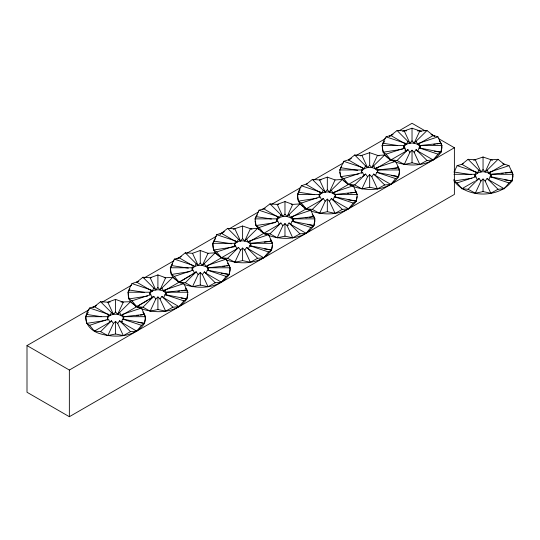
<?xml version="1.0" encoding="UTF-8"?>
<svg xmlns="http://www.w3.org/2000/svg" width="540" height="540" viewBox="0 0 540 540"><rect width="100%" height="100%" fill="white"/><g stroke="black" fill="none" stroke-linecap="round" stroke-linejoin="round"><path stroke-width="0.81" d="M123.505 319.437L123.728 316.683L144.484 314.429L145.503 316.683L144.484 323.379C135.27 337.318 115.25 338.067 100.582 333.875C88.405 330.527 80.973 319.228 89.62 308.036L95.756 306.065M165.854 294.982L166.077 292.228L186.84 289.98L187.859 292.228L186.84 298.924C177.296 313.153 156.398 313.936 141.554 308.812M208.21 270.533L208.433 267.779L229.19 265.525L230.209 267.779L229.19 274.475C219.652 288.704 198.754 289.487 183.91 284.364M250.56 246.078L250.783 243.324L271.546 241.07L272.565 243.324L271.546 250.02C262.001 264.249 241.11 265.032 226.267 259.909M292.916 221.63L293.139 218.869L313.895 216.621L314.915 218.869L313.895 225.572C304.358 239.794 283.459 240.584 268.616 235.46M335.266 197.174L335.488 194.42L356.252 192.166L357.271 194.42L356.252 201.116C346.714 215.345 325.816 216.128 310.973 211.005M377.622 172.719L377.845 169.965L398.601 167.717L399.62 169.965L398.601 176.668C388.894 191.045 367.571 191.815 352.633 186.246M419.971 148.27L420.194 145.517L440.957 143.262L441.976 145.517L440.957 152.213C431.42 166.442 410.522 167.225 395.678 162.101M490.995 177.053L491.218 174.299L511.981 172.044L513 174.299L511.981 180.995C499.73 198.382 466.371 198.382 454.127 180.995L453.897 179.51M107.386 318.904L108.486 314.321L89.62 308.036M138.8 281.313L131.976 283.581C128.466 289.251 125.888 297.257 131.544 302.501M170.822 267.759L171.335 265.525L174.326 259.132L179.084 257.776L185.288 252.801L192.51 253.3L200.266 250.486L208.015 253.3L215.237 252.801L221.441 257.776L224.195 258.998M192.098 270L193.192 265.417L174.326 259.132M187.859 294.455L186.84 298.924L183.843 300.875L179.084 306.68L172.881 307.206L165.659 311.155L157.91 309.521L150.161 311.155L142.938 307.206L136.735 306.68L130.531 301.705L120.98 302.029M213.01 244.053C211.815 251.566 219.254 258.032 226.199 259.132L229.19 265.525L230.209 270L229.19 274.475L226.199 276.419L221.441 282.224L215.237 282.751L208.015 286.7L200.266 285.066L192.51 286.7L185.288 282.751L179.084 282.224L174.326 278.647L171.335 274.475L170.316 270M213.347 242.561L216.682 234.677L222.818 232.713M234.448 245.545L235.541 240.968L216.682 234.677M255.528 218.855L256.041 216.621L259.031 210.229L265.174 208.258M276.804 221.096L277.898 216.513L259.031 210.229M272.565 245.545L271.546 250.02L268.549 251.971L263.79 257.776L257.587 258.296L250.364 262.251L242.615 260.618L234.866 262.251L227.644 258.296L221.441 257.776L216.682 251.971L213.691 250.02L212.666 243.324L215.399 238.687M307.604 183.573L301.388 185.774C297.884 191.444 295.299 199.442 300.956 204.694M319.154 196.641L320.247 192.065L301.388 185.774M340.24 169.952L340.747 167.717L343.737 161.325L349.88 159.354M361.51 172.192L362.603 167.609L343.737 161.325M357.271 196.641L356.252 201.116L353.261 203.067L348.496 208.872L342.299 209.392L335.07 213.347L327.321 211.707L319.572 213.347L312.35 209.392L306.146 208.872L304.081 207.954M392.229 134.899L386.093 136.87C378.351 146.657 383.413 159.361 395.611 161.325L398.601 167.717L399.62 172.192L398.601 176.668L395.611 178.612L390.852 184.417L384.649 184.943L377.426 188.892L369.677 187.259L361.921 188.892L354.699 184.943L348.496 184.417L343.737 180.833L340.747 176.668L339.728 172.192M403.859 147.737L404.953 143.154L386.093 136.87M474.883 176.519L475.976 171.943L457.117 165.652L454.127 172.044L471.116 174.677M88.337 312.046L85.61 316.683L86.63 323.379L89.62 325.33L94.379 331.128L100.582 331.654L107.804 335.603L115.553 333.97L123.309 335.603L130.531 331.654L136.735 331.128L141.494 325.33L144.484 323.379L145.503 318.904L144.484 314.429L141.494 308.036L136.735 306.68L131.976 300.875L128.979 298.924L127.96 292.228L149.742 292.228L150.019 293.234L150.836 289.872L131.976 283.581M356.758 194.407L356.252 192.166L353.261 185.774L348.496 184.417L343.737 178.612L340.747 176.668L339.728 169.965L361.51 169.965L361.787 170.971C365.256 166.212 374.099 166.212 377.568 170.971L377.845 169.965L399.62 169.965M453.944 174.299L474.883 174.299L475.16 175.298C478.629 170.539 487.471 170.539 490.941 175.298L491.218 174.299L513 174.299M138.011 322.38L144.484 323.379L122.627 319.039L121.331 322.238L136.735 331.128M179.084 306.68L163.688 297.79L164.983 294.584L186.84 298.924L181.17 298.053M221.441 282.224L206.037 273.334L207.333 270.135L229.19 274.475L221.096 273.22M263.79 257.776L248.393 248.879L249.689 245.68L271.546 250.02L264.263 248.893M307.422 224.566L313.895 225.572L310.905 227.516L306.146 233.321L290.743 224.431L292.046 221.231L313.895 225.572L314.915 221.096L314.577 219.605M348.496 208.872L333.099 199.976L334.395 196.776L356.252 201.116L348.158 199.868M390.852 184.417L375.449 175.527L376.751 172.328L398.601 176.668L391.318 175.541M434.484 151.214L440.957 152.213L437.967 154.163L433.208 159.962L417.805 151.072L419.101 147.872L440.957 152.213L441.976 147.737L440.957 143.262L437.967 136.87L431.825 134.899M504.698 179.867L511.981 180.995L508.99 182.945L504.232 188.744L488.828 179.854L490.124 176.654L511.981 180.995L513 176.519L511.981 172.044L508.99 165.652L502.848 163.681M127.96 292.228L129.836 288.785M187.346 292.214L186.84 289.98L183.843 283.581L179.084 282.224L174.326 276.419L171.335 274.475L170.316 267.779L172.618 263.736M259.031 229.743L256.041 225.572L255.022 218.869L257.324 214.832M314.24 218.113L310.905 210.229L306.146 208.872L301.388 203.067L298.397 201.116L297.371 194.42L300.105 189.783M339.728 169.965L341.604 166.523M433.208 159.962L427.005 160.488L419.783 164.437L412.027 162.803L404.278 164.437L397.055 160.488L390.852 159.962L386.093 154.163L383.103 152.213L382.077 145.517L384.811 140.879M107.804 335.603L113.441 323.46L115.553 321.394L117.673 323.46L123.309 335.603M85.61 316.683L107.386 316.683L107.669 317.682C109.715 314.401 114.156 313.936 117.673 314.348L123.309 302.204L115.553 299.39L107.804 302.204L100.582 301.705L93.191 307.571M150.161 311.155L155.797 299.005L157.91 296.946L160.022 299.005L165.659 311.155M150.019 293.234C152.064 289.953 156.506 289.481 160.022 289.899L165.659 277.749L172.881 277.256L179.084 282.224L196.182 271.863L198.146 274.556L192.51 286.7M170.316 267.779L192.098 267.779L192.375 268.778C194.42 265.498 198.862 265.032 202.379 265.444L208.015 253.3M234.866 262.251L240.503 250.101L242.615 248.042L244.728 250.101L250.364 262.251M212.666 243.324L234.448 243.324L234.725 244.33C236.77 241.049 241.211 240.577 244.728 240.995L250.364 228.845L257.587 228.353L263.79 233.321L266.551 234.542M255.022 221.096L256.041 225.572L259.031 227.516L263.79 233.321L269.993 233.847L277.216 237.796L282.852 225.653L284.972 223.587L287.084 225.653L292.721 237.796L299.943 233.847L306.146 233.321M255.022 218.869L276.804 218.869L277.081 219.875C279.126 216.594 283.568 216.122 287.084 216.54L292.721 204.397L299.943 203.897L306.146 208.872M319.572 213.347L325.208 201.197L327.321 199.138L329.434 201.197L335.07 213.347M297.371 194.42L319.154 194.42L319.43 195.419C321.476 192.146 325.924 191.673 329.434 192.085L335.07 179.941L342.299 179.449L348.496 184.417M361.921 188.892L367.565 176.742L369.677 174.683L371.79 176.742L377.426 188.892M379.033 155.871L369.677 152.678L369.677 165.254L371.79 167.636L377.426 155.486L384.649 154.994L390.852 159.962M404.278 164.437L409.914 152.294L412.027 150.228L414.139 152.294L419.783 164.437M382.077 145.517L403.859 145.517L404.136 146.516C406.181 143.235 410.63 142.769 414.139 143.181L419.783 131.038L427.005 130.538L434.396 136.404M471.926 178.241L454.127 180.995L457.117 182.945L461.876 188.744L468.079 189.27L475.301 193.219L480.938 181.076L483.05 179.01L485.163 181.076L490.806 193.219L498.029 189.27L504.232 188.744M492.406 160.205L483.05 157.005L483.05 169.58L485.163 171.963L490.806 159.82L498.029 159.32L504.232 164.295L488.828 173.185L487.134 170.215L498.029 159.32M94.379 306.68L109.782 315.569L111.469 312.599L100.582 301.705M152.132 291.121L153.826 288.144L142.938 277.256L136.735 282.224L152.132 291.121L150.836 289.872M185.288 252.801L196.182 263.696L194.488 266.666L193.192 265.417M221.441 233.321L236.837 242.21L238.532 239.24L227.644 228.353L220.253 234.218M263.79 208.872L279.194 217.762L280.888 214.785L269.993 203.897L262.332 209.709M321.55 193.306L323.237 190.337L312.35 179.449L306.146 184.417L321.55 193.306L320.247 192.065M361.8 167.643L348.496 159.962L354.699 154.994L365.594 165.881L363.899 168.858L362.603 167.609M390.852 135.513L406.256 144.403L407.943 141.433L397.055 130.538L389.664 136.404M457.117 165.652L461.876 164.295L468.079 159.32L478.967 170.215L477.279 173.185L475.976 171.943M454.127 172.044L454.977 170.856M117.673 323.46L119.637 320.767L121.331 322.238L122.627 321.26M160.022 299.005L161.993 296.312L163.688 297.79M208.015 286.7L202.379 274.556L204.35 271.863L206.037 273.334M244.728 250.101L246.699 247.408L248.393 248.879M290.743 224.431L289.055 222.953L287.084 225.653L288.394 225.335M329.434 201.197L331.405 198.504L333.099 199.976M371.79 176.742L373.761 174.049L375.449 175.527M414.139 152.294L416.111 149.6L417.805 151.072M485.163 181.076L487.134 178.382L488.828 179.854M200.266 250.486L200.266 263.061L202.379 265.444L206.037 266.666L236.837 248.879L235.541 245.68L234.725 246.767L234.448 243.324M111.469 312.599L113.441 314.348L115.553 311.965L115.553 299.39M153.826 288.144L155.797 289.899L157.91 287.516L157.91 274.941L150.161 277.749L142.938 277.256M196.182 263.696L198.146 265.444L200.266 263.061M238.532 239.24L240.503 240.995L242.615 238.606L242.615 226.037L251.971 229.23M280.888 214.785L282.852 216.54L284.972 214.157L284.972 201.582L277.216 204.397L269.993 203.897M323.237 190.337L325.208 192.085L327.321 189.702L327.321 177.127L335.07 179.941M365.594 165.881L367.565 167.636L369.677 165.254M407.943 141.433L409.914 143.181L412.027 140.798L412.027 128.223L421.382 131.423M478.967 170.215L480.938 171.963L483.05 169.58M100.582 331.654L111.469 320.767L113.441 323.46M115.553 311.965L117.673 314.348L130.531 301.705M142.938 307.206L153.826 296.312L155.797 299.005M157.91 287.516L160.022 289.899L172.881 277.256M185.288 282.751L196.182 271.863L195.048 272.842M202.379 265.444L215.237 252.801M227.644 258.296L238.532 247.408L240.503 250.101M242.615 238.606L244.728 240.995L257.587 228.353M269.993 233.847L280.888 222.953L282.852 225.653M284.972 214.157L287.084 216.54L299.943 203.897M312.35 209.392L323.237 198.504L325.208 201.197M327.321 189.702L329.434 192.085L342.299 179.449M354.699 184.943L365.594 174.049L367.565 176.742M371.79 167.636L384.649 154.994M397.055 160.488L407.943 149.6L409.914 152.294M412.027 140.798L414.139 143.181L427.005 130.538M468.079 189.27L478.967 178.382L480.938 181.076M198.146 274.556L200.266 272.491L202.379 274.556M117.673 314.348L121.331 315.569L122.627 314.321L141.494 308.036M160.022 289.899L163.688 291.121L164.983 289.872L183.843 283.581M208.433 270L207.333 267.644L206.037 266.666L207.333 265.417L226.199 259.132M244.728 240.995L248.393 242.21L249.689 240.968L268.549 234.677L271.546 241.07L272.052 243.31M287.084 216.54L290.743 217.762L292.046 216.513L310.905 210.229M329.434 192.085L333.099 193.306L334.395 192.065L353.261 185.774M373.761 165.881L375.449 168.858L376.751 167.609L395.611 161.325M414.139 143.181L417.805 144.403L419.101 143.154L437.967 136.87M488.828 173.185L490.124 171.943L508.99 165.652M485.163 171.963L487.134 170.215M111.469 320.767L109.782 322.238L108.486 319.039L89.62 325.33M236.837 248.879L238.532 247.408M279.76 223.938L280.888 222.953M322.11 199.483L323.237 198.504M364.466 175.034L365.594 174.049M404.953 150.093L406.256 151.072L407.943 149.6M477.839 179.361L478.967 178.382M136.735 306.68L153.826 296.312L152.132 297.79L150.836 294.584L131.976 300.875M438.318 138.463L454.383 147.737L454.383 194.42L69.356 416.711L27 392.263L27 345.58L89.309 309.609M92.934 307.517L96.572 305.411M102.411 302.042L131.618 285.174M136.735 282.224L138.193 281.381M144.038 278.012L173.975 260.726M176.897 259.038L181.278 256.507M187.117 253.138L216.331 236.27M219.976 234.164L224.363 231.633M229.473 228.683L258.68 211.822M271.822 204.228L301.037 187.367M313.45 180.198L343.386 162.918M348.496 159.962L351.419 158.281M356.528 155.324L385.742 138.463M389.394 136.357L393.046 134.244M398.885 130.876L412.027 123.289L425.176 130.876M94.379 331.128L109.08 322.643M119.637 312.599L121.331 315.569L147.933 300.213M149.337 299.403L150.734 298.593M161.993 288.144L163.688 291.121L190.984 275.353M192.388 274.55L193.786 273.74M246.699 239.24L248.393 242.21L279.194 224.431L277.898 221.231L259.031 227.516M289.055 214.785L290.743 217.762L320.848 200.381M331.405 190.337L333.099 193.306L361.098 177.14M362.502 176.33L363.899 175.527L362.603 172.328L343.737 178.612M375.449 168.858L405.554 151.477M416.111 141.433L417.805 144.403L433.208 135.513M27 345.58L69.356 370.035L454.383 147.737M461.876 188.744L474.478 181.474M475.875 180.664L477.279 179.854L475.976 176.654L457.117 182.945M463.252 163.681L461.876 164.295L475.173 171.977M402.671 131.423L412.027 128.223M369.677 152.678L360.322 155.871M327.321 177.127L319.572 179.941L312.35 179.449M242.615 226.037L233.26 229.23M483.05 157.005L473.695 160.205M386.093 154.163L404.953 147.872L406.256 151.072M301.388 203.067L320.247 196.776L321.55 199.976M216.682 251.971L235.541 245.68M174.326 276.419L193.192 270.135L194.488 273.334M475.301 193.219L483.05 191.585L490.806 193.219M277.216 237.796L284.972 236.162L292.721 237.796M383.103 152.213L402.523 149.209M433.674 144.389L435.294 144.139M436.907 143.89L440.957 143.262L439.25 140.879M340.747 176.668L358.546 173.914M392.128 168.716L398.601 167.717L397.751 166.523M298.397 201.116L317.007 198.241M347.348 193.543L348.968 193.293M350.588 193.043L356.252 192.166L354.969 190.377M501.458 173.671L503.077 173.421M505.507 173.05L511.981 172.044L511.124 170.856M256.041 225.572L275.461 222.568M305.802 217.87L307.422 217.62M309.042 217.37L313.895 216.621L312.188 214.238M213.691 250.02L233.915 246.895M264.263 242.197L271.546 241.07L270.263 239.288M171.335 274.475L189.945 271.593M222.716 266.524L225.146 266.153M226.766 265.903L229.19 265.525L227.482 263.142M128.979 298.924L147.596 296.048M177.937 291.357L179.557 291.101M181.98 290.729L186.84 289.98L185.558 288.191M86.63 323.379L106.049 320.375M136.391 315.684L138.821 315.306M140.441 315.056L144.484 314.429L142.776 312.046M397.055 130.538L406.6 130.862M321.125 179.827L319.572 179.941L325.208 192.085M278.768 204.275L277.216 204.397L282.852 216.54M151.706 277.634L150.161 277.749L155.797 289.899M110.133 302.029L107.804 302.204L113.441 314.348M441.976 145.517L420.194 145.517L420.194 147.737M357.271 194.42L335.488 194.42L335.488 196.641M314.915 218.869L293.139 218.869L293.139 221.096M272.565 243.324L250.783 243.324L250.783 245.545M230.209 267.779L208.433 267.779L208.15 268.778L207.333 265.417M187.859 292.228L166.077 292.228L166.077 294.455M145.503 316.683L123.728 316.683L123.728 318.904M468.079 159.32L475.301 159.82L480.938 171.963M354.699 154.994L361.921 155.486L367.565 167.636M227.644 228.353L234.866 228.845L240.503 240.995M417.454 130.862L419.783 131.038M291.168 204.275L292.721 204.397L284.972 201.582M164.113 277.634L165.659 277.749L157.91 274.941M383.103 143.262L397.663 145.517M340.747 167.717L357.743 170.343M298.397 192.166L314.577 194.67M256.041 216.621L271.418 218.997M213.691 241.07L231.491 243.824M171.335 265.525L188.325 268.151M128.979 289.98L144.356 292.356M86.63 314.429L101.196 316.683M263.79 233.321L268.549 234.677M419.101 147.872L437.967 154.163M490.124 176.654L508.99 182.945M376.751 172.328L395.611 178.612M334.395 196.776L353.261 203.067M292.046 221.231L310.905 227.516M249.689 245.68L268.549 251.971M207.333 270.135L226.199 276.419M164.983 294.584L183.843 300.875M122.627 319.039L141.494 325.33M391.541 160.272L393.606 161.183M349.88 185.024L351.257 185.638M306.835 209.176L309.589 210.398M177.707 281.617L181.157 283.142M135.358 306.065L140.177 308.205M431.014 134.244L434.666 136.357M179.084 257.776L192.388 265.451M417.805 144.403L419.918 146.516L419.101 143.154M333.099 193.306L335.212 195.419L334.395 192.065M301.388 205.288L307.334 209.763M290.743 217.762L292.856 219.875L292.046 216.513M260.82 231.086L264.985 234.218M248.393 242.21L250.506 244.33L249.689 240.968M163.688 291.121L165.8 293.234L164.983 289.872M131.976 303.095L137.923 307.571M121.331 315.569L123.444 317.682L122.627 314.321M404.953 143.154L406.256 144.403M277.898 216.513L279.194 217.762M235.541 240.968L236.837 242.21M108.486 314.321L109.782 315.569M487.134 178.382L498.029 189.27M416.111 149.6L427.005 160.488M373.761 174.049L384.649 184.943M331.405 198.504L342.299 209.392M289.055 222.953L299.943 233.847M246.699 247.408L257.587 258.296M204.35 271.863L215.237 282.751M161.993 296.312L172.881 307.206M119.637 320.767L130.531 331.654M204.35 263.696L206.037 266.666M404.278 131.038L409.914 143.181M192.51 253.3L198.146 265.444M490.124 171.943L490.941 175.298M376.751 167.609L377.568 170.971M474.883 174.299L475.106 177.053M403.859 145.517L404.136 148.959M361.51 169.965L361.787 173.407M319.154 194.42L319.376 197.174M276.804 218.869L277.027 221.63M192.098 267.779L192.321 270.533M149.742 292.228L149.965 294.982M107.386 316.683L107.669 320.125M483.05 179.01L483.05 191.585M412.027 150.228L412.027 162.803M369.677 174.683L369.677 187.259M327.321 199.138L327.321 211.707M284.972 223.587L284.972 236.162M242.615 248.042L242.615 260.618M200.266 272.491L200.266 285.066M157.91 296.946L157.91 309.521M115.553 321.394L115.553 333.97M69.356 370.035L69.356 416.711"/></g></svg>
